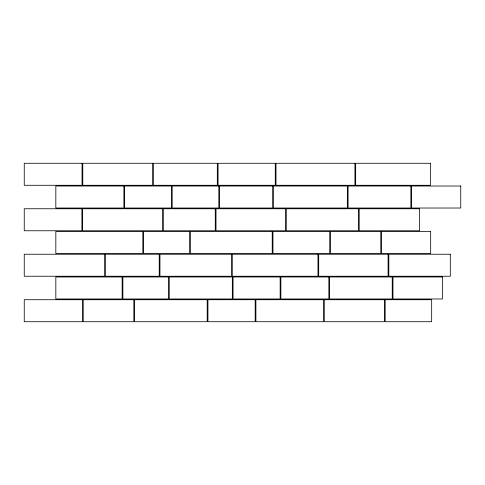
<?xml version="1.0" encoding="UTF-8"?>
<svg xmlns="http://www.w3.org/2000/svg" width="485" height="485" viewBox="0 0 485 485"><rect width="100%" height="100%" fill="white"/><g stroke="black" fill="none" stroke-linecap="round" stroke-linejoin="round"><path stroke-width="0.73" d="M82.056 163.275L24.25 163.275L24.25 185.282L82.056 185.282L82.056 163.275M152.623 163.275L82.789 163.275L82.789 185.282L152.623 185.282L152.623 163.275M217.322 163.275L153.357 163.275L153.357 185.282L217.322 185.282L217.322 163.275M275.274 163.275L218.056 163.275L218.056 185.282L275.274 185.282L275.274 163.275M354.935 163.275L276.007 163.275L276.007 185.282L354.935 185.282L354.935 163.275M430.492 163.275L355.669 163.275L355.669 185.282L430.492 185.282L430.492 163.275M123.899 186.016L55.83 186.016L55.83 208.023L123.899 208.023L123.899 186.016M171.435 186.016L124.633 186.016L124.633 208.023L171.435 208.023L171.435 186.016M218.826 186.016L172.169 186.016L172.169 208.023L218.826 208.023L218.826 186.016M272.667 186.016L219.559 186.016L219.559 208.023L272.667 208.023L272.667 186.016M347.345 186.016L273.401 186.016L273.401 208.023L347.345 208.023L347.345 186.016M410.868 186.016L348.078 186.016L348.078 208.023L410.868 208.023L410.868 186.016M460.75 186.016L411.601 186.016L411.601 208.023L460.75 208.023L460.75 186.016M81.91 208.756L24.25 208.756L24.25 230.763L81.91 230.763L81.91 208.756M162.596 208.756L82.644 208.756L82.644 230.763L162.596 230.763L162.596 208.756M215.267 208.756L163.33 208.756L163.33 230.763L215.267 230.763L215.267 208.756M285.544 208.756L216.001 208.756L216.001 230.763L285.544 230.763L285.544 208.756M358.457 208.756L286.277 208.756L286.277 230.763L358.457 230.763L358.457 208.756M419.634 208.756L359.191 208.756L359.191 230.763L419.634 230.763L419.634 208.756M142.826 231.497L55.83 231.497L55.83 253.503L142.826 253.503L142.826 231.497M189.629 231.497L143.56 231.497L143.56 253.503L189.629 253.503L189.629 231.497M272.224 231.497L190.362 231.497L190.362 253.503L272.224 253.503L272.224 231.497M329.739 231.497L272.958 231.497L272.958 253.503L329.739 253.503L329.739 231.497M380.792 231.497L330.473 231.497L330.473 253.503L380.792 253.503L380.792 231.497M430.674 231.497L381.525 231.497L381.525 253.503L430.674 253.503L430.674 231.497M104.645 254.237L24.25 254.237L24.25 276.244L104.645 276.244L104.645 254.237M159.225 254.237L105.378 254.237L105.378 276.244L159.225 276.244L159.225 254.237M231.551 254.237L159.959 254.237L159.959 276.244L231.551 276.244L231.551 254.237M317.966 254.237L232.285 254.237L232.285 276.244L317.966 276.244L317.966 254.237M388.091 254.237L318.7 254.237L318.7 276.244L388.091 276.244L388.091 254.237M450.298 254.237L388.825 254.237L388.825 276.244L450.298 276.244L450.298 254.237M122.141 276.977L55.83 276.977L55.83 298.984L122.141 298.984L122.141 276.977M168.501 276.977L122.875 276.977L122.875 298.984L168.501 298.984L168.501 276.977M232.321 276.977L169.235 276.977L169.235 298.984L232.321 298.984L232.321 276.977M280.148 276.977L233.055 276.977L233.055 298.984L280.148 298.984L280.148 276.977M328.854 276.977L280.882 276.977L280.882 298.984L328.854 298.984L328.854 276.977M392.238 276.977L329.588 276.977L329.588 298.984L392.238 298.984L392.238 276.977M442.411 276.977L392.971 276.977L392.971 298.984L442.411 298.984L442.411 276.977M82.492 299.718L24.25 299.718L24.25 321.725L82.492 321.725L82.492 299.718M133.842 299.718L83.226 299.718L83.226 321.725L133.842 321.725L133.842 299.718M207.198 299.718L134.575 299.718L134.575 321.725L207.198 321.725L207.198 299.718M255.171 299.718L207.932 299.718L207.932 321.725L255.171 321.725L255.171 299.718M323.543 299.718L255.904 299.718L255.904 321.725L323.543 321.725L323.543 299.718M384.423 299.718L324.277 299.718L324.277 321.725L384.423 321.725L384.423 299.718M431.668 299.718L385.157 299.718L385.157 321.725L431.668 321.725L431.668 299.718"/></g></svg>
